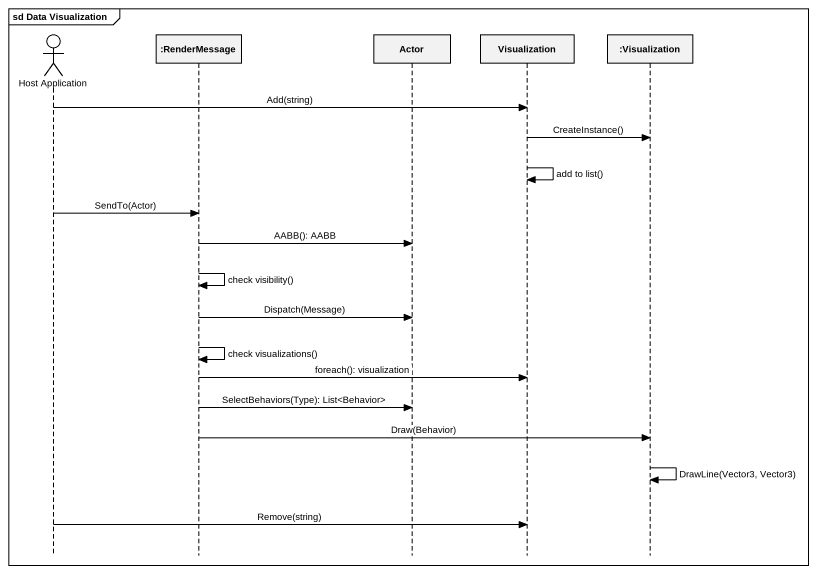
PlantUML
@startuml
mainframe sd Data Visualization
hide footbox
actor "Host Application" as Host_Application
participant ":RenderMessage" as RenderMessage
participant "Actor" as Actor_
participant Visualization
participant ":Visualization" as Visualization_2

Host_Application -> Visualization : Add(string)
Visualization -> Visualization_2 : CreateInstance()
Visualization -> Visualization : add to list()
Host_Application -> RenderMessage : SendTo(Actor)
RenderMessage -> Actor_ : AABB(): AABB
RenderMessage -> RenderMessage : check visibility()
RenderMessage -> Actor_ : Dispatch(Message)
RenderMessage -> RenderMessage : check visualizations()
RenderMessage -> Visualization : foreach(): visualization
RenderMessage -> Actor_ : SelectBehaviors(Type): List<Behavior>
RenderMessage -> Visualization_2 : Draw(Behavior)
Visualization_2 -> Visualization_2 : DrawLine(Vector3, Vector3)
Host_Application -> Visualization : Remove(string)
@enduml
